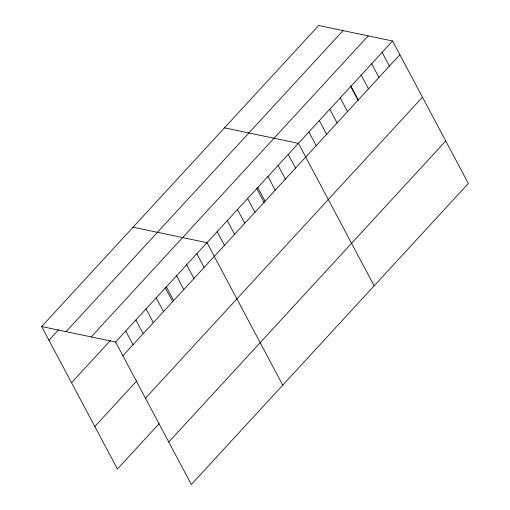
<?xml version="1.0" encoding="UTF-8"?>
<svg xmlns="http://www.w3.org/2000/svg" width="510" height="510" viewBox="0 0 510 510"><rect width="100%" height="100%" fill="white"/><g stroke="black" fill="none" stroke-linecap="round" stroke-linejoin="round"><path stroke-width="0.76" d="M41.661 326.534L318.661 25.5L392.585 40.991L468.339 183.466L191.339 484.5L115.585 342.025L41.661 326.534L117.415 469.009L159.114 423.695M48.96 340.259L58.58 329.804M66.058 331.647L343.051 30.613M91.188 336.912L368.188 35.878M71.547 382.749L110.574 340.336M115.585 342.025L392.585 40.991M122.884 355.75L399.878 54.71M94.822 426.526L137.056 380.626M145.471 398.233L422.471 97.2M168.753 442.011L445.746 140.977M224.476 127.851L298.407 143.342L374.161 285.817M133.072 227.192L206.996 242.683L282.75 385.158M382.117 52.364L389.417 66.083M371.656 63.731L378.949 77.456M361.188 75.104L368.488 88.829M350.727 85.814L358.364 100.177M350.727 86.477L358.026 100.202M340.259 97.85L347.559 111.575M329.798 109.223L337.097 122.948M319.337 120.596L326.63 134.321M308.869 131.969L316.168 145.694M288.246 154.377L295.545 168.102M278.09 165.418L285.39 179.137M267.935 176.454L275.234 190.179M257.779 187.495L265.072 201.214M256.549 188.165L264.186 202.534M247.624 198.53L254.917 212.256M237.462 209.572L244.762 223.291M227.307 220.607L234.606 234.332M217.152 231.648L224.451 245.367M196.841 253.719L204.134 267.444M186.679 264.76L193.978 278.485M176.524 275.795L183.823 289.521M166.368 286.837L173.668 300.556M165.138 287.512L172.775 301.875M156.213 297.872L163.506 311.597M146.058 308.913L153.351 322.632M135.902 319.948L143.195 333.674M125.74 330.99L133.04 344.709"/></g></svg>
